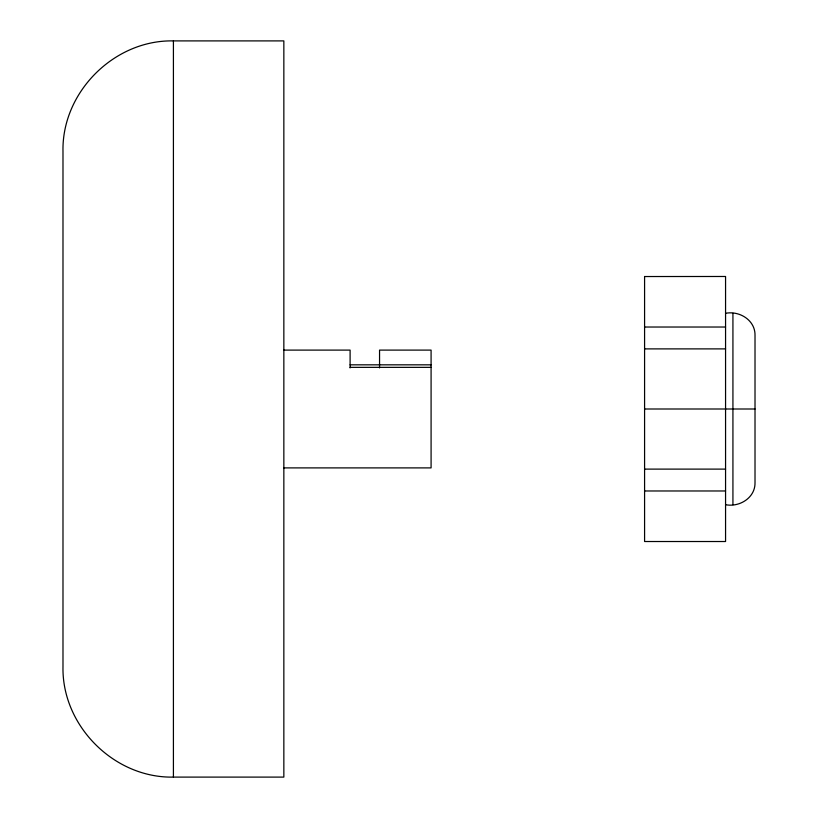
<?xml version="1.0" encoding="UTF-8"?>
<svg xmlns="http://www.w3.org/2000/svg" width="818" height="818" viewBox="0 0 818 818"><rect width="100%" height="100%" fill="white"/><g stroke="black" fill="none" stroke-linecap="round" stroke-linejoin="round"><path stroke-width="1.23" d="M173.416 40.9C114.234 39.663 61.759 92.158 62.986 151.33L62.986 666.67C61.759 725.852 114.234 778.337 173.416 777.1L283.846 777.1L283.846 40.9L173.416 40.9L173.416 777.1M725.566 504.706C739.513 507.446 755.362 497.753 755.014 482.62L755.014 335.38C755.362 320.247 739.503 310.554 725.566 313.294M644.584 276.535L725.566 276.484L725.566 541.516L644.584 541.516L644.584 276.484M644.584 327.026L725.566 327.026M644.584 348.887L725.566 348.887M283.846 350.104L350.104 350.104L350.104 367.926M350.104 364.828L431.086 364.828M350.104 367.354L431.086 367.354M644.584 409L755.014 409M283.846 467.896L431.086 467.896L431.086 350.104L379.552 350.104L379.552 367.926M644.584 469.113L725.566 469.113M644.584 490.974L725.566 490.974M732.928 313.294L732.928 504.706"/></g></svg>
